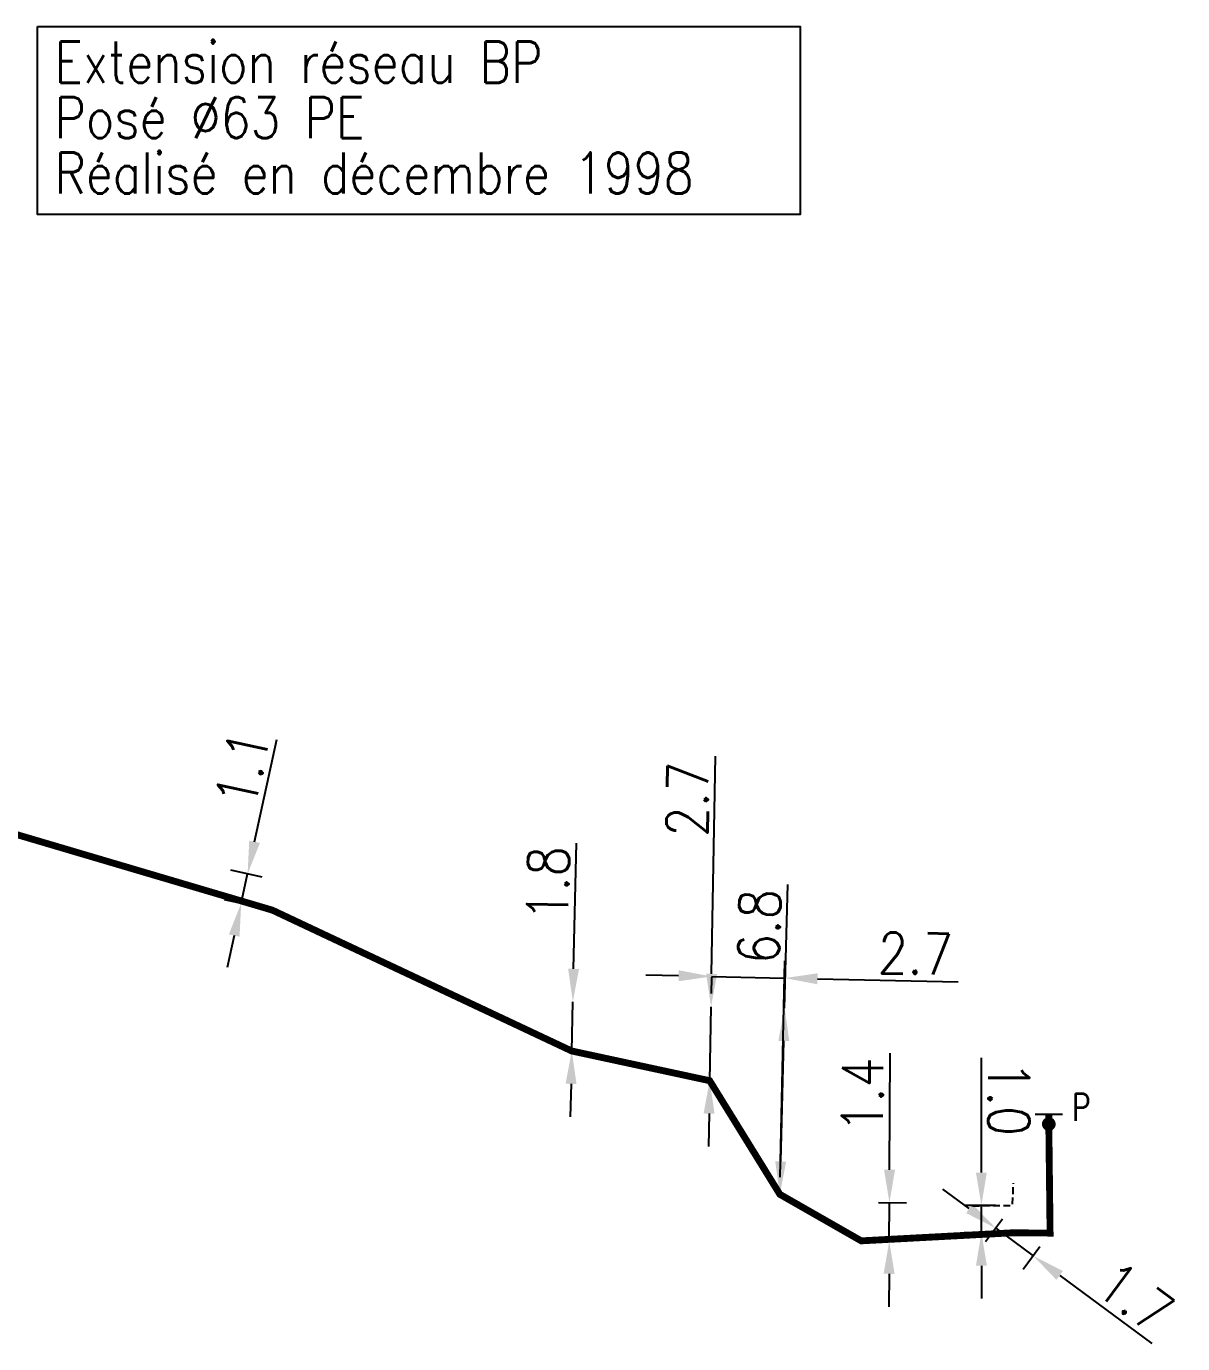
# Model space of a CAD drawing. Header units: millimetres. Extents: x 155997 to 157006, y 121209 to 122008.
# Drawn here: x 156500.1 to 156542.3, y 121605.28 to 121653.36 of the extents above; entities that cross this region are included whole.
import ezdxf
from ezdxf.enums import TextEntityAlignment as Align

# ---------------------------------------------------------------- set-up
doc = ezdxf.new("R2010")
doc.units = ezdxf.units.MM
doc.linetypes.add('DASHED', pattern=[0.75, 0.5, -0.25])
doc.linetypes.add('L_25_PE', pattern=[2000, 1000, 1000])
doc.layers.get('0').update_dxf_attribs({"linetype": 'CONTINUOUS'})
for name, color, linetype in [('L_150', 1, 'CONTINUOUS'), ('L_300', 7, 'CONTINUOUS'), ('L_340', 7, 'CONTINUOUS'), ('L_900', 7, 'CONTINUOUS')]:
    doc.layers.add(name, color=color, linetype=linetype)
doc.styles.add('G_ROMANS', font='ROMANS.SHX', dxfattribs={"width": 0.75})
doc.styles.get("Standard").update_dxf_attribs({"font": 'romans.shx', "width": 0.85})
doc.dimstyles.get("Standard").update_dxf_attribs({"dimtxt": 1.5, "dimasz": 1.2, "dimexe": 0.625, "dimexo": 0.625, "dimgap": 0.25, "dimtad": 1, "dimdec": 1, "dimzin": 0, "dimdsep": 46, "dimtxsty": 'Standard', "dimcen": -0.5, "dimadec": 0, "dimazin": 0, "dimtfac": 1, "dimtdec": 1, "dimtmove": 0, "dimatfit": 3, "dimfxl": 0, "dimtolj": 1, "dimtzin": 0, "dimarcsym": 0})

# ---------------------------------------------------------------- blocks, each defined once
blk = doc.blocks.new('*D1336')
at = {"layer": 'L_150', "color": 0, "linetype": 'Continuous', "lineweight": -2, "ltscale": 0.5, "transparency": 16777216}
for p, q in [((156508.433, 121623.601), (156509.246, 121627.338)), ((156508.705, 121622.314), (156507.567, 121622.561)), ((156507.944, 121621.353), (156508.178, 121622.428)), ((156508.471, 121621.239), (156507.333, 121621.486)), ((156507.689, 121620.181), (156507.433, 121619.008))]:
    blk.add_line(p, q, dxfattribs=at)
at = {"layer": 'L_150', "color": 0, "linetype": 'Continuous', "ltscale": 0.5, "transparency": 16777216}
for points in [[(156508.238, 121623.643), (156508.628, 121623.558), (156508.178, 121622.428)], [(156507.493, 121620.223), (156507.884, 121620.138), (156507.944, 121621.353)]]:
    blk.add_solid(points, dxfattribs=at)
at = {"layer": 'L_150', "color": 0, "linetype": 'Continuous', "ltscale": 0.5, "transparency": 16777216, "insert": (156507.99, 121626.269), "char_height": 1.5, "attachment_point": 5, "rotation": 77.7213}
blk.add_mtext('\\A1;1.1', dxfattribs=at)
blk = doc.blocks.new('*D1387')
at = {"layer": 'L_150', "color": 0, "linetype": 'Continuous', "lineweight": -2, "ltscale": 0.5, "transparency": 16777216}
for p, q in [((156534.518, 121610.211), (156533.553, 121610.924)), ((156535.727, 121609.827), (156535.112, 121608.995)), ((156535.483, 121609.498), (156536.851, 121608.487)), ((156537.094, 121608.817), (156536.479, 121607.985)), ((156537.816, 121607.774), (156541.184, 121605.284))]:
    blk.add_line(p, q, dxfattribs=at)
at = {"layer": 'L_150', "color": 0, "linetype": 'Continuous', "ltscale": 0.5, "transparency": 16777216}
for points in [[(156534.637, 121610.372), (156534.4, 121610.05), (156535.483, 121609.498)], [(156537.934, 121607.935), (156537.697, 121607.613), (156536.851, 121608.487)]]:
    blk.add_solid(points, dxfattribs=at)
at = {"layer": 'L_150', "color": 0, "linetype": 'Continuous', "ltscale": 0.5, "transparency": 16777216, "insert": (156540.577, 121606.976), "char_height": 1.5, "attachment_point": 5, "rotation": 323.5297}
blk.add_mtext('\\A1;1.7', dxfattribs=at)
blk = doc.blocks.new('*D1388')
at = {"layer": 'L_150', "color": 0, "linetype": 'Continuous', "lineweight": -2, "ltscale": 0.5, "transparency": 16777216}
for p, q in [((156527.778, 121617.532), (156527.895, 121622.042)), ((156527.634, 121611.934), (156527.747, 121616.332))]:
    blk.add_line(p, q, dxfattribs=at)
at = {"layer": 'L_150', "color": 0, "linetype": 'Continuous', "ltscale": 0.5, "transparency": 16777216}
for points in [[(156527.548, 121616.337), (156527.947, 121616.327), (156527.778, 121617.532)], [(156527.434, 121611.939), (156527.834, 121611.928), (156527.603, 121610.734)]]:
    blk.add_solid(points, dxfattribs=at)
at = {"layer": 'L_150', "color": 0, "linetype": 'Continuous', "ltscale": 0.5, "transparency": 16777216, "insert": (156526.855, 121620.513), "char_height": 1.5, "attachment_point": 5, "rotation": 88.522}
blk.add_mtext('\\A1;6.8', dxfattribs=at)
blk = doc.blocks.new('*D1389')
at = {"layer": 'L_150', "color": 0, "linetype": 'Continuous', "lineweight": -2, "ltscale": 0.5, "transparency": 16777216}
for p, q in [((156520.075, 121618.964), (156520.176, 121623.55)), ((156520.009, 121615.965), (156520.048, 121617.765)), ((156519.982, 121614.765), (156519.956, 121613.566))]:
    blk.add_line(p, q, dxfattribs=at)
at = {"layer": 'L_150', "color": 0, "linetype": 'Continuous', "ltscale": 0.5, "transparency": 16777216}
for points in [[(156519.875, 121618.969), (156520.275, 121618.96), (156520.048, 121617.765)], [(156519.782, 121614.77), (156520.182, 121614.761), (156520.009, 121615.965)]]:
    blk.add_solid(points, dxfattribs=at)
at = {"layer": 'L_150', "color": 0, "linetype": 'Continuous', "ltscale": 0.5, "transparency": 16777216, "insert": (156519.143, 121622.077), "char_height": 1.5, "attachment_point": 5, "rotation": 88.736}
blk.add_mtext('\\A1;1.8', dxfattribs=at)
blk = doc.blocks.new('*D1390')
at = {"layer": 'L_150', "color": 0, "linetype": 'Continuous', "lineweight": -2, "ltscale": 0.5, "transparency": 16777216}
for p, q in [((156525.113, 121618.781), (156525.258, 121626.722)), ((156525.042, 121614.881), (156525.092, 121617.581)), ((156525.02, 121613.681), (156524.999, 121612.482))]:
    blk.add_line(p, q, dxfattribs=at)
at = {"layer": 'L_150', "color": 0, "linetype": 'Continuous', "ltscale": 0.5, "transparency": 16777216}
for points in [[(156524.914, 121618.784), (156525.313, 121618.777), (156525.092, 121617.581)], [(156524.82, 121613.685), (156525.22, 121613.678), (156525.042, 121614.881)]]:
    blk.add_solid(points, dxfattribs=at)
at = {"layer": 'L_150', "color": 0, "linetype": 'Continuous', "ltscale": 0.5, "transparency": 16777216, "insert": (156524.23, 121625.155), "char_height": 1.5, "attachment_point": 5, "rotation": 88.9546}
blk.add_mtext('\\A1;2.7', dxfattribs=at)
blk = doc.blocks.new('*D1391')
at = {"layer": 'L_150', "color": 0, "linetype": 'Continuous', "lineweight": -2, "ltscale": 0.5, "transparency": 16777216}
for p, q in [((156527.617, 121611.359), (156527.791, 121619.251)), ((156523.91, 121618.712), (156522.71, 121618.738)), ((156525.109, 121618.654), (156525.096, 121618.06)), ((156525.11, 121618.685), (156527.777, 121618.626)), ((156528.976, 121618.6), (156534.111, 121618.487))]:
    blk.add_line(p, q, dxfattribs=at)
at = {"layer": 'L_150', "color": 0, "linetype": 'Continuous', "ltscale": 0.5, "transparency": 16777216}
for points in [[(156523.914, 121618.912), (156523.905, 121618.512), (156525.11, 121618.685)], [(156528.981, 121618.8), (156528.972, 121618.4), (156527.777, 121618.626)]]:
    blk.add_solid(points, dxfattribs=at)
at = {"layer": 'L_150', "color": 0, "linetype": 'Continuous', "ltscale": 0.5, "transparency": 16777216, "insert": (156532.548, 121619.522), "char_height": 1.5, "attachment_point": 5, "rotation": 358.7387}
blk.add_mtext('\\A1;2.7', dxfattribs=at)
blk = doc.blocks.new('*D1392')
at = {"layer": 'L_150', "color": 0, "linetype": 'Continuous', "lineweight": -2, "ltscale": 0.5, "transparency": 16777216}
for p, q in [((156531.607, 121611.632), (156531.624, 121615.882)), ((156531.205, 121610.434), (156532.227, 121610.429)), ((156531.596, 121609.032), (156531.602, 121610.432)), ((156531.199, 121609.034), (156532.221, 121609.029)), ((156531.591, 121607.832), (156531.586, 121606.632))]:
    blk.add_line(p, q, dxfattribs=at)
at = {"layer": 'L_150', "color": 0, "linetype": 'Continuous', "ltscale": 0.5, "transparency": 16777216}
for points in [[(156531.407, 121611.633), (156531.807, 121611.631), (156531.602, 121610.432)], [(156531.391, 121607.833), (156531.791, 121607.831), (156531.596, 121609.032)]]:
    blk.add_solid(points, dxfattribs=at)
at = {"layer": 'L_150', "color": 0, "linetype": 'Continuous', "ltscale": 0.5, "transparency": 16777216, "insert": (156530.618, 121614.361), "char_height": 1.5, "attachment_point": 5, "rotation": 89.7622}
blk.add_mtext('\\A1;1.4', dxfattribs=at)
blk = doc.blocks.new('*D1393')
at = {"layer": 'L_150', "color": 0, "linetype": 'Continuous', "lineweight": -2, "ltscale": 0.5, "transparency": 16777216}
for p, q in [((156534.959, 121611.53), (156534.959, 121615.719)), ((156535.473, 121610.33), (156534.334, 121610.33)), ((156534.959, 121609.33), (156534.959, 121610.33)), ((156535.473, 121609.33), (156534.334, 121609.33)), ((156534.959, 121608.13), (156534.959, 121606.93))]:
    blk.add_line(p, q, dxfattribs=at)
at = {"layer": 'L_150', "color": 0, "linetype": 'Continuous', "ltscale": 0.5, "transparency": 16777216}
for points in [[(156535.159, 121611.53), (156534.759, 121611.53), (156534.959, 121610.33)], [(156535.159, 121608.13), (156534.759, 121608.13), (156534.959, 121609.33)]]:
    blk.add_solid(points, dxfattribs=at)
at = {"layer": 'L_150', "color": 0, "linetype": 'Continuous', "ltscale": 0.5, "transparency": 16777216, "insert": (156535.959, 121614.225), "char_height": 1.5, "attachment_point": 5, "rotation": 270}
blk.add_mtext('\\A1;1.0', dxfattribs=at)
blk = doc.blocks.new('L_300_12')
at = {"color": 0, "linetype": 'Continuous', "const_width": 0.248, "flags": 128}
blk.add_lwpolyline([(-0.126, 0, 1), (0.126, 0, 1)], format="xyb", close=True, dxfattribs=at)
at = {"linetype": 'Continuous', "style": 'G_ROMANS', "width": 0.75}
blk.add_attdef('P', text='', height=1, dxfattribs=at).set_placement((0, 1.331), align=Align.MIDDLE_CENTER)
at = {"color": 0, "linetype": 'Continuous', "width": 0.75, "flags": 3}
for tag, p in [('DEF_LEG', (0, -5)), ('DEF_COUP', (0, -7.5)), ('DEF_TYPE', (0, -10))]:
    blk.add_attdef(tag, text='', height=1.2, dxfattribs=at).set_placement(p, align=Align.MIDDLE)
blk = doc.blocks.new('L_340_07')
at = {"color": 0, "linetype": 'Continuous', "flags": 128}
blk.add_lwpolyline([(0.35, -0.5), (0.35, 0.5)], dxfattribs=at)
at = {"color": 0, "linetype": 'Continuous', "const_width": 0.25, "flags": 128}
blk.add_lwpolyline([(0, 0), (0.35, 0)], dxfattribs=at)
at = {"color": 0, "linetype": 'Continuous', "width": 0.75, "flags": 3}
for tag, p in [('DEF_LEG', (0.723, -3.465)), ('DEF_COUP', (0.723, -5.965)), ('DEF_TYPE', (0.723, -8.465))]:
    blk.add_attdef(tag, text='', height=1.2, dxfattribs=at).set_placement(p, align=Align.MIDDLE)

msp = doc.modelspace()

# ---------------------------------------------------------------- linework, layer by layer
at = {"layer": 'L_150', "linetype": 'L_25_PE', "ltscale": 0.5, "const_width": 0.25, "flags": 128}
msp.add_lwpolyline([(156474.741, 121630.789), (156480, 121629.36), (156491.357, 121626.347), (156509.081, 121621.106), (156520.009, 121615.965), (156525.042, 121614.881), (156527.603, 121610.734), (156530.574, 121609.036), (156536.098, 121609.33), (156537.466, 121609.319), (156537.419, 121613.297)], dxfattribs=at)
at = {"layer": 'L_150', "color": 7, "linetype": 'DASHED', "ltscale": 0.5, "flags": 128}
msp.add_lwpolyline([(156534.637, 121610.318), (156536.098, 121610.33), (156536.129, 121611.136)], dxfattribs=at)
at = {"layer": 'L_900', "color": 7, "linetype": 'Continuous'}
msp.add_lwpolyline([(156500.508, 121653.363), (156528.35, 121653.363), (156528.35, 121646.492), (156500.508, 121646.492)], close=True, dxfattribs=at)

# ---------------------------------------------------------------- block references
at = {"layer": 'L_300', "ltscale": 0.5}
ref = msp.add_blockref('L_300_12', (156537.419, 121613.297), dxfattribs=dict(at, rotation=297.6323205473502))
ref.add_attrib('P', 'P', dxfattribs={"layer": '0', "linetype": 'Continuous', "height": 1, "style": 'G_ROMANS', "width": 0.75}).set_placement((156538.598, 121613.914), align=Align.MIDDLE_CENTER)
at = {"layer": 'L_340', "ltscale": 0.5, "rotation": 90.12192056357681}
msp.add_blockref('L_340_07', (156537.419, 121613.297), dxfattribs=at)

# ---------------------------------------------------------------- texts
at = {"layer": 'L_900', "color": 7, "linetype": 'Continuous', "width": 0.85}
for s, p in [('Extension réseau BP', (156501.127, 121651.307)), ('Posé %%C63 PE', (156501.127, 121649.283)), ('Réalisé en décembre 1998', (156501.127, 121647.26))]:
    msp.add_text(s, height=1.5, dxfattribs=at).set_placement(p)

# ---------------------------------------------------------------- dimensions: what is measured, and where the dimension line sits
at = {"layer": 'L_150', "linetype": 'Continuous', "ltscale": 0.5}
for base, p1, p2, angle, picture, middle in [((156508.178, 121622.428), (156509.081, 121621.106), (156509.315, 121622.181), 77.7213, '*D1336', (156508.967, 121626.056)), ((156525.092, 121617.581), (156525.042, 121614.881), (156525.092, 121617.581), 88.9546, '*D1390', (156525.229, 121625.136)), ((156520.048, 121617.765), (156520.009, 121615.965), (156520.048, 121617.765), 88.736, '*D1389', (156520.143, 121622.055)), ((156527.778, 121617.532), (156527.603, 121610.734), (156527.778, 121617.532), 88.522, '*D1388', (156527.855, 121620.488)), ((156525.11, 121618.685), (156527.603, 121610.734), (156525.123, 121619.279), 358.7387, '*D1391', (156532.526, 121618.522)), ((156531.602, 121610.432), (156530.574, 121609.036), (156530.58, 121610.436), 89.7622, '*D1392', (156531.618, 121614.357)), ((156534.959, 121610.33), (156536.098, 121609.33), (156536.098, 121610.33), 270, '*D1393', (156534.959, 121614.225)), ((156535.483, 121609.498), (156537.466, 121609.319), (156536.098, 121610.33), 323.5297, '*D1387', (156539.982, 121606.172))]:
    dim = msp.add_linear_dim(base=base, p1=p1, p2=p2, angle=angle, dimstyle='Standard', dxfattribs=at)
    dim.commit()
    dim.dimension.update_dxf_attribs({"geometry": picture, "text_midpoint": middle, "dimtype": 160})

doc.saveas('drawing.dxf')
